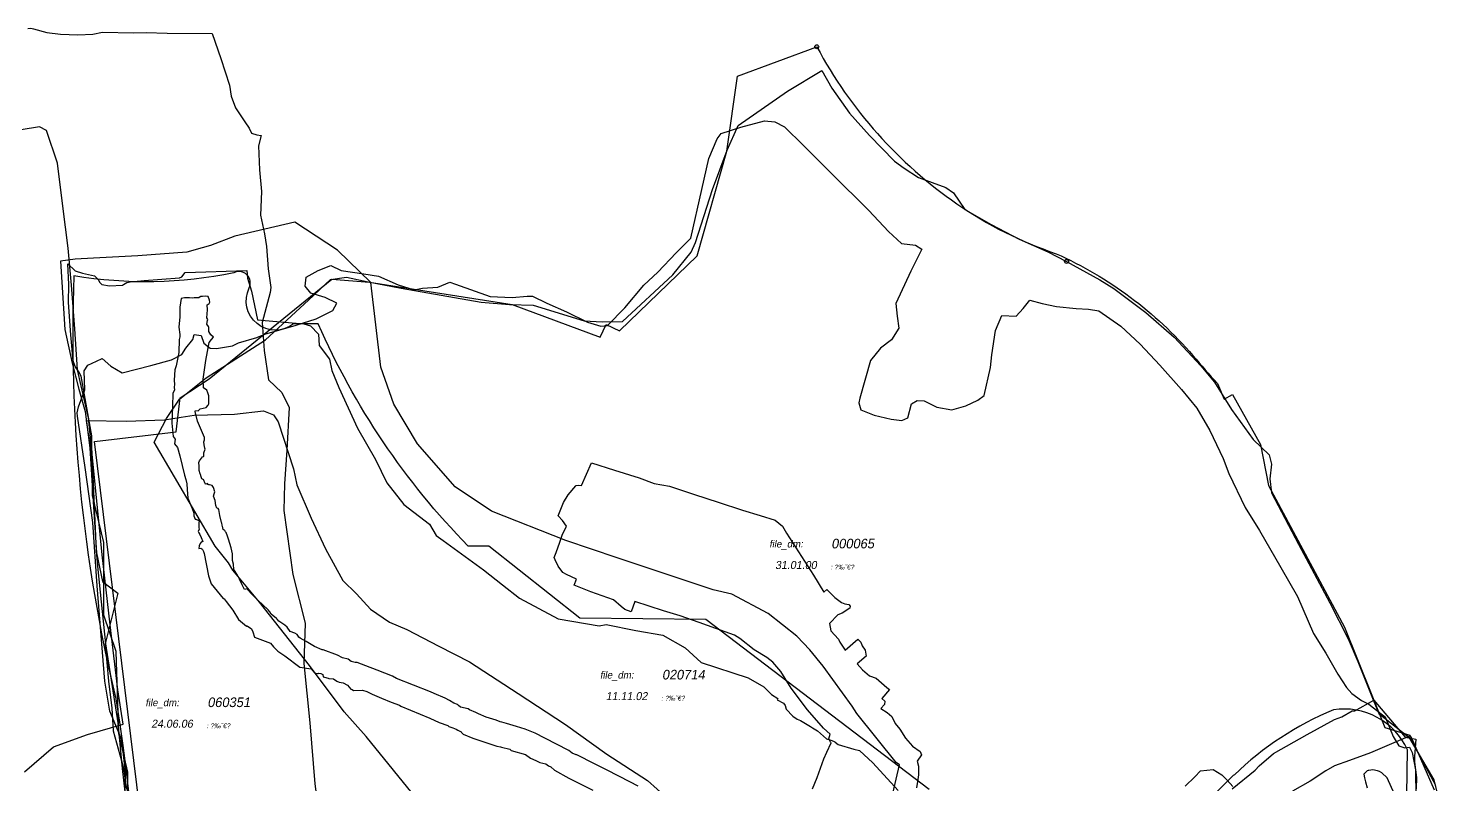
# Model space of a CAD drawing. Header units: metres. Extents: x 116000 to 284092, y 365136 to 804542.
# Drawn here: x 187407 to 189168, y 660817 to 661763 of the extents above; entities that cross this region are included whole.
import ezdxf
from ezdxf.enums import TextEntityAlignment as Align

# ---------------------------------------------------------------- set-up
doc = ezdxf.new("R2010")
doc.units = ezdxf.units.M
doc.header["$LTSCALE"] = 0.075
for name, color, linetype in [('000065', 21, 'Continuous'), ('000754', 21, 'Continuous'), ('020026', 246, 'Continuous'), ('020714', 246, 'Continuous'), ('030685', 7, 'Continuous'), ('060351', 6, 'Continuous'), ('070748', 46, 'Continuous'), ('080216', 30, 'Continuous'), ('080647', 140, 'Continuous'), ('10', 7, 'Continuous'), ('4', 7, 'Continuous'), ('7', 7, 'Continuous'), ('980393', 3, 'Continuous')]:
    doc.layers.add(name, color=color, linetype=linetype)
doc.styles.add('HEBTXT', font='HEBTXT.shx')

# ---------------------------------------------------------------- blocks, each defined once
blk = doc.blocks.new('DM_AREA')
at = {"layer": '10'}
blk.add_circle((2.91038304567337e-11, 0), 2.5, dxfattribs=at)
at = {"layer": '4', "style": 'HEBTXT', "oblique": 10}
blk.add_attdef('DATE', text='', height=10, dxfattribs=at).set_placement((9.886136548244394, 86.75039699487388), align=Align.RIGHT)
at = {"layer": '4', "style": 'HEBTXT', "oblique": 10, "flags": 8}
blk.add_attdef('DATAtxt', text='', height=5.999999999999999, dxfattribs=at).set_placement((41.77310954689165, 89.22611416049767), align=Align.MIDDLE)
at = {"layer": '7', "style": 'HEBTXT', "oblique": 10}
blk.add_attdef('FILE_DM', (28.05914105914417, 112.5566171252867), '', height=12, dxfattribs=at)
at = {"layer": '7', "style": 'HEBTXT', "oblique": 10, "flags": 8}
blk.add_attdef('file_txt', text='', height=8.999999999999998, dxfattribs=at).set_placement((-28.40857158391736, 117.1230168724433), align=Align.MIDDLE)

msp = doc.modelspace()

# ---------------------------------------------------------------- linework, layer by layer
at = {"layer": '000065', "color": 21, "linetype": 'Continuous', "flags": 128}
msp.add_lwpolyline([(187898.11615457, 660792.6351252667), (187829.583393297, 660877.1956195021), (187802.3172891117, 660907.805862254), (187758.9840842797, 660966.0426408049), (187696.2256473214, 661045.1849341366), (187662.854109257, 661085.0049509039), (187657.8097611454, 661094.3411145017), (187640.8749500137, 661115.2466292826), (187564.6682741058, 661245.1594421733), (187580.1088498511, 661275.0244573479), (187596.5808751734, 661299.1518824307), (187596.5808751734, 661299.1518824307), (187629.744805011, 661325.6653124443), (187703.8108943293, 661373.1685308223), (187757.5759693912, 661422.8812017015), (187785.2629178084, 661448.7984891597), (187805.2395689502, 661451.6003518924), (187832.2255577828, 661445.9966160306), (187873.4083145054, 661437.9323639161), (187973.6420241914, 661420.4206854489), (188008.6887814864, 661417.2685768789), (188038.3175543766, 661416.6118750311), (188102.1026564398, 661396.9987943163), (188124.883042658, 661395.9480983906), (188150.1167099756, 661396.2983234349), (188212.8503984774, 661454.787330139), (188235.9215532433, 661482.9371294135), (188241.273725341, 661494.9714616012), (188262.6823793111, 661561.1602834351), (188280.7459472331, 661610.6347613619), (188294.7953774766, 661641.3891716172), (188356.3452877589, 661684.1779036638), (188399.1626129095, 661710.2522918032), (188411.8740087338, 661688.189351192), (188433.9516799135, 661656.7663663485), (188458.7054543525, 661628.6862648416), (188490.149418098, 661596.5947054102), (188502.1917967127, 661587.9032461625), (188520.2515611515, 661576.3692220998), (188554.3512855446, 661564.0435191432), (188564.0249718382, 661557.0347869049), (188577.8099481306, 661536.2502659516), (188610.8136842042, 661517.518814173), (188646.1226064763, 661499.3927785787), (188681.9152079, 661483.200180266), (188705.1320481205, 661471.357839229), (188746.7288682045, 661448.3981948361), (188764.0415149501, 661437.3629610173), (188804.4291199447, 661407.6362601476), (188839.7380422168, 661376.7011596772), (188872.9473556982, 661340.7838436228), (188889.8762981068, 661320.482684589), (188911.4002268762, 661286.164050682), (188938.5474593029, 661248.56110701), (188958.3784938314, 661229.4683475767), (188961.2806031616, 661217.8676823012), (188959.3458693449, 661199.4999605491), (188961.2806031616, 661181.8572868742), (188994.9587949096, 661117.6625447859), (189034.4259053333, 661044.0418657967), (189057.1590491919, 660999.0892904534), (189069.2955511086, 660970.8820820092), (189088.4010669097, 660922.7876697837), (189095.6563230248, 660905.87003379), (189133.1418358996, 660876.1433433167), (189164.0975941765, 660822.9736361345), (189167.9670790201, 660807.5060858994)], dxfattribs=at)
at = {"layer": '000754', "color": 21, "linetype": 'Continuous', "flags": 128}
msp.add_lwpolyline([(187538.3834270506, 660720.3517148055), (187524.9321445242, 660837.1963445249), (187519.7585748163, 660894.0676224148), (187504.1702929201, 660992.9303685402), (187494.8578635886, 661085.9924585735), (187492.7884369912, 661108.7409697296), (187487.6148672832, 661221.4495047462), (187480.2405505498, 661272.3759399487), (187529.9194857033, 661271.3830221518), (187577.6112567646, 661273.3688538622), (187598.4764122292, 661276.3475994859), (187614.8704565225, 661278.8298862113), (187665.0461810918, 661280.3192629067), (187701.311802018, 661284.2909224438), (187713.7315374136, 661279.3263451097), (187719.6930104034, 661270.8865671367), (187739.0677911917, 661211.8081057922), (187743.0421065183, 661191.949800339), (187760.9265190591, 661150.2473577223), (187779.0654014929, 661111.7727328981), (187800.4273399445, 661072.0561181082), (187817.8149694983, 661055.6730171773), (187835.3184711524, 661036.3287395774), (187859.0356913359, 661020.1327922882), (187880.4104230343, 661010.9918289367), (187920.6503592871, 660990.1406095701), (187958.9031378766, 660970.2823002334), (188019.746636627, 660930.767798328), (188078.7059794224, 660891.9325555587), (188130.6372074569, 660854.7955674267), (188181.203171054, 660822.0435714086), (188205.5458460006, 660800.1994381286)], dxfattribs=at)
at = {"layer": '020026', "color": 246, "linetype": 'Continuous', "flags": 128}
msp.add_lwpolyline([(187526.6282562989, 660748.5876061462), (187528.7740371127, 660832.2201288858), (187524.4824754851, 660872.9641844544), (187509.45217095, 660908.8345359657), (187503.0148285086, 660946.3619545372), (187493.3588275417, 661065.3774764084), (187487.9943755072, 661144.7211602683), (187478.3383745403, 661213.3427234167), (187468.6823735734, 661277.6754398482), (187468.5056426466, 661281.9961847397), (187470.2825622379, 661289.3953385933), (187478.1765478666, 661310.519046468), (187477.3604194017, 661334.6612778128), (187477.3604194017, 661334.6612778128), (187481.8903348222, 661341.6009803924), (187492.7338137504, 661346.7837205478), (187499.8056533538, 661350.0818272069), (187510.649132282, 661340.1875072296), (187524.7927987934, 661332.1778207486), (187560.6234358564, 661341.1298278965), (187586.5535101701, 661348.1971937107), (187599.2828087608, 661354.7934070289), (187604.4688287017, 661362.8030935099), (187612.9550235304, 661373.6397263167), (187614.8408558881, 661379.7647871388), (187623.3270507168, 661378.822466472), (187626.6272509952, 661368.9281464947), (187634.6419940821, 661362.8030935099), (187642.656737169, 661362.3319331765), (187662.4578880583, 661365.6300398356), (187670.0011794034, 661369.3993068282), (187693.1025051805, 661375.9955201463), (187703.0030806251, 661380.2359396348), (187742.1339052713, 661391.543732775), (187767.1210634062, 661399.553419256), (187787.8651177791, 661409.9188995668), (187793.2036079757, 661419.0250916746), (187778.5884770273, 661426.0924574888), (187760.6731584957, 661431.7463579776), (187753.6013188924, 661440.2272047921), (187754.5442350713, 661451.5349979321), (187769.6308177615, 661460.0158369093), (187785.6603166306, 661466.1408977314), (187798.3896152213, 661460.0158369093), (187826.6769609393, 661455.7754174207), (187845.0637439079, 661452.9484710951), (187869.5794376056, 661442.111830451), (187889.8520402367, 661435.9867774661), (187900.2240674231, 661437.8714109624), (187919.0822894383, 661439.2848841252), (187934.392080458, 661445.3787913249), (187941.4639200613, 661443.0229974953), (187984.8378484695, 661427.4747848666), (188012.1822780086, 661426.0613117036), (188031.040512719, 661427.9459451999), (188037.6408878852, 661427.9459451999), (188055.5562064168, 661418.9939380521), (188080.0719001145, 661408.1573052453), (188106.4734261701, 661395.4360389423), (188122.9743767809, 661390.253298787), (188131.4605843049, 661391.1956116165), (188153.1475421614, 661413.3400454007), (188176.9367995139, 661441.7224297628), (188194.3806663036, 661457.7418027249), (188217.010540339, 661482.2420225014), (188235.3973106123, 661500.6171892933), (188249.0695253818, 661561.3965744824), (188258.139740958, 661600.2005235133), (188268.5117681444, 661624.7007432898), (188273.2263363435, 661631.2969487705), (188298.2134817831, 661639.306643089), (188327.4437436799, 661647.31632957), (188340.6445067077, 661645.9028485698), (188352.4309018148, 661639.777795585), (188376.4751437707, 661616.2198964753), (188411.3628646549, 661581.354196388), (188458.0369806463, 661535.180710998), (188482.5526870393, 661508.7958577252), (188498.8890687971, 661493.9493187245), (188516.3329355868, 661491.5935327322), (188524.3476786737, 661486.8819529103), (188510.6754639042, 661459.0836264746), (188491.8172291938, 661418.564033736), (188493.2315971144, 661403.01581327), (188495.588881214, 661387.9387609747), (188486.1597702064, 661373.3328611754), (188472.4875427416, 661362.9673808648), (188460.2296958927, 661347.4191682361), (188446.5574811231, 661300.3033621792), (188445.6861155156, 661294.4678928922), (188448.1053017773, 661285.7643231482), (188464.5557759737, 661278.9948721767), (188485.8446226935, 661274.1595556522), (188499.3920682979, 661272.2254290424), (188506.6496270829, 661275.6101466909), (188511.4879996062, 661293.0173018536), (188518.261728756, 661297.3690828069), (188526.9708018371, 661296.8855550732), (188542.9374337031, 661289.1490407967), (188561.8070941612, 661285.7643231482), (188579.2252530186, 661290.5996396727), (188594.224212919, 661297.852618378), (188601.9656013392, 661303.6549982073), (188610.190844785, 661338.4693006955), (188611.6423590811, 661354.4258569822), (188616.4807316044, 661384.8883706797), (188624.2221327198, 661403.7461090436), (188642.1241212124, 661402.7790457387), (188650.8331942934, 661412.449686625), (188659.058425044, 661423.0873908162), (188674.5412272749, 661418.7356020255), (188692.4432157674, 661414.8673488059), (188717.1189207144, 661412.449686625), (188732.6017229453, 661411.4826233202), (188745.4875669751, 661409.5812569977), (188773.0663005143, 661390.2399752252), (188797.2581758262, 661367.9975113753), (188821.9338807733, 661341.4032508974), (188849.0287846773, 661310.9407372001), (188867.8984451354, 661287.7312100453), (188884.3489193319, 661259.6863585288), (188900.7993935284, 661224.8720560407), (188908.0569523133, 661206.0143098392), (188928.4704471092, 661163.6441292235), (188946.3724229064, 661134.6322144022), (188973.1276266352, 661088.5264440558), (188993.9326437198, 661052.261550529), (189013.7699761436, 661005.8424805449), (189029.2527783744, 660981.1823545141), (189044.2517382749, 660955.0716296075), (189054.8961679824, 660938.1480100158), (189061.6698844369, 660930.8950313105), (189073.7658284405, 660922.191453729), (189083.0604203115, 660917.5159807598), (189098.5432225424, 660905.4276776925), (189103.3815950657, 660901.559424473), (189113.5421824428, 660876.8992984423), (189120.3159115926, 660865.2945309462), (189128.0573127081, 660862.8768687653), (189133.863357197, 660863.8439320702), (189137.2502154243, 660857.074488936), (189141.120915982, 660835.3155528199), (189141.6047583124, 660801.4683136367)], dxfattribs=at)
at = {"layer": '020714', "color": 246, "linetype": 'Continuous', "flags": 128}
msp.add_lwpolyline([(187588.5688174807, 660447.8300570468), (187490.0649891281, 661245.9622504048), (187592.3468961983, 661258.0200826025), (187597.0414100426, 661300.9067592655), (187633.2562000776, 661324.3604115308), (187786.8009234227, 661449.1709436371), (187833.890614254, 661445.2499591779), (188012.0584109362, 661417.3937964973), (188122.0989822991, 661376.5215866804), (188129.5886465673, 661392.6402077443), (188146.2963782732, 661384.5808927991), (188243.3960721416, 661478.2167810053), (188280.6683100131, 661609.1404790409), (188293.9371511201, 661703.1059963636), (188392.9862762268, 661739.8615185006, 0.1192218384140479), (188568.1345410369, 661543.4229456896, 0.06974808302493059), (188692.1804549876, 661481.0290306351, -0.1107887631766973), (188863.1826542631, 661353.4696503166, 0.004627470639512996), (188893.7821483538, 661318.4732769958), (188902.0744812468, 661299.1400990186), (188912.5780884213, 661304.9400532944), (188947.6705986177, 661242.4552243317), (188957.6313153984, 661191.0533833269), (189052.3908317013, 661013.8916660029), (189103.1100589616, 660888.2819476845), (189134.2470563041, 660878.5788033608), (189140.2979966003, 660864.1612609576), (189166.4785594306, 660816.3404393552)], format="xyb", dxfattribs=at)
at = {"layer": '030685', "color": 7, "flags": 128}
for points in [[(188533.2399124616, 660810.5960996856), (188254.2650313388, 661023.3052873397), (188096.7915099786, 661025.2509162845), (187983.1683322172, 661115.2933112471), (187957.0480602001, 661115.2933112471, -0.08999423224370129), (187769.8288477528, 661393.1149799009), (187739.0258369453, 661393.2041480639, -0.7964518130134103), (187683.4483527889, 661438.1240519224, 0.7171379324993807), (187664.1600235549, 661457.2289655271, -0.09447492255720988), (187464.4614505306, 661453.4211245324, 0.06894171886223388), (187516.7849742964, 660924.1093494893, -0.1179328361345477), (187450.5893507498, 659997.5220817815, 0.8806978263656094)], [(189126.8705458865, 660550.5637067852), (189131.2709799395, 660860.4729698568, 0.3345968384759084), (189038.6372779296, 660910.4061930532, 0.09522515226013992), (188914.8682602973, 660828.8889091526, -0.4065567604931078), (188914.1023550308, 660828.8889091526), (188742.0259857892, 660657.434390739, -0.087201078820533)]]:
    msp.add_lwpolyline(points, format="xyb", dxfattribs=at)
at = {"layer": '060351', "color": 6, "flags": 128}
for points in [[(187406.6546088159, 661762.7854631592), (187410.5355970299, 661763.1932063916), (187413.8791441495, 661762.1352906666), (187430.4703702032, 661757.7163331135), (187447.4589329226, 661755.6813456446), (187469.3375327337, 661754.9061431894), (187487.9576196387, 661755.6813456446), (187500.3281120094, 661757.9777074741), (187539.0445221288, 661757.241961143), (187554.7029158376, 661757.9124842162), (187581.1453676211, 661757.0167506178), (187637.1587405704, 661756.3603272688), (187648.0494856752, 661725.1046335349), (187658.8014731774, 661691.7074310654), (187660.9341777598, 661678.0453758425), (187666.3101657552, 661663.3319252951), (187678.230841295, 661645.8159090712), (187683.3730916829, 661638.1088662969), (187686.4117036033, 661631.803099943), (187692.8964746617, 661629.7466323753), (187698.623351096, 661628.6925480274), (187694.9958884702, 661615.9936060138), (187696.4000983718, 661586.1184338036), (187698.9550961889, 661558.8875342795), (187697.6775915247, 661529.1037311064), (187702.8259314076, 661505.7214722958), (187705.2510698821, 661489.8608933393), (187707.2247569165, 661462.0332359814), (187710.5317555553, 661438.9032255379), (187709.7295307896, 661432.4804642028), (187699.820955601, 661394.8101596346), (187702.3354795728, 661360.036273436), (187707.7754705772, 661323.1824757498), (187724.4818444904, 661307.392113035), (187733.5123237205, 661288.4436816279), (187730.3516571411, 661235.2076151869), (187727.8185653899, 661193.2001083625), (187726.6613886849, 661159.946977222), (187737.8524414334, 661079.7867588771), (187753.5729733153, 661018.8042320439), (187751.9257246495, 660968.413101047), (187759.3511212249, 660894.2201016482), (187765.4017884213, 660817.7976964617), (187773.0250302693, 660761.0715471567)], [(187402.6198752443, 660832.6841814951), (187438.9188019253, 660864.15298194), (187481.1938714359, 660879.359627622), (187526.080344293, 660892.5714094017), (187519.2094140727, 660935.4108384644), (187516.5096612488, 660960.3173243179), (187509.5373622341, 661016.6072870686), (187499.7892089759, 661104.374650005), (187494.6659753093, 661154.9825008876), (187482.7886629593, 661275.8715793733), (187468.9419227678, 661335.7176953846), (187465.512420528, 661387.117928951), (187461.2213295804, 661441.8385481082), (187457.1901069653, 661488.1130602002), (187450.4908797814, 661540.671210358), (187444.0377303535, 661594.1150247162), (187430.2002567848, 661635.1961340904), (187421.5637989567, 661639.7379139117), (187398.6089931538, 661635.8774004219)]]:
    msp.add_lwpolyline(points, dxfattribs=at)
at = {"layer": '070748', "color": 46, "elevation": 43.5, "flags": 128}
for points in [[(188387.550320611, 660811.7380755788), (188393.3600326502, 660825.8770134035), (188401.675812469, 660849.2521344534), (188405.5321214019, 660857.6172744837), (188410.7818747165, 660869.0931972064), (188409.9105160997, 660870.1221611187), (188408.1899615612, 660874.1365929011), (188409.8316842351, 660880.1073783836), (188401.3360779922, 660887.3442342408), (188381.1618536373, 660910.2637743062), (188360.8305266341, 660937.3537135227), (188348.1032483453, 660958.4109611334), (188337.8775491888, 660969.9755358287), (188330.318106405, 660975.8594724296), (188314.6883566903, 660985.324648208), (188296.8535590916, 660999.6586203722), (188290.2743246165, 661003.9940023469), (188266.5961501254, 661012.1507351128), (188245.8759940679, 661019.7660898156), (188222.1052412305, 661028.0359665398), (188201.3963067907, 661034.2581329548), (188165.5019986983, 661045.9686077608), (188160.9909083708, 661032.9349646996), (188153.0305732936, 661035.8230656573), (188148.2964533138, 661039.7157887993), (188138.8332630821, 661048.1562078776), (188110.3940367286, 661057.9650227429), (188089.8803584374, 661066.3926699266), (188092.581401825, 661073.6869241797), (188080.0426467139, 661079.850189623), (188075.6583606668, 661082.0030802386), (188069.6688222035, 661089.9916747718), (188065.9264126905, 661097.9015343328), (188064.8457709031, 661100.8078164578), (188067.0651263497, 661107.3017988362), (188071.8988381869, 661120.1874381806), (188074.681238303, 661129.0185269684), (188080.0384386073, 661140.1145985272), (188075.2061294723, 661147.4307903869), (188069.5686692652, 661153.0212739329), (188076.3139836827, 661169.8690554216), (188082.3405534846, 661179.3259670328), (188091.8660236947, 661190.4626081383), (188092.2660743668, 661191.1910568894), (188094.9932080156, 661191.6102755393), (188098.7690018413, 661191.0164575806), (188111.3209423531, 661219.4188967642), (188140.2056669305, 661210.0393678069), (188170.7573628217, 661200.5122859054), (188189.659055726, 661193.4857906612), (188208.8166015146, 661190.0327212), (188239.9981107009, 661179.927147613), (188269.7959944211, 661169.9797952585), (188300.0929595898, 661160.1666229233), (188322.2943691876, 661153.5216316765), (188340.8798930125, 661147.8162010813), (188350.0622622605, 661140.003558175), (188355.2654458614, 661131.3111571341), (188389.0124974012, 661078.6514346446), (188401.5877227698, 661057.681186173), (188405.5077143834, 661060.8009843201), (188415.5370352295, 661050.8420621319), (188423.6541924145, 661044.7597855245), (188428.0929033076, 661043.0249114982), (188433.0632383406, 661042.0879052252), (188434.5638491716, 661040.120432464), (188434.1884860585, 661037.4031743755), (188424.8105801215, 661031.4066948467), (188419.1834999109, 661029.439071828), (188408.7880737862, 661018.4184295747), (188410.4979677878, 661009.2820173829), (188420.2055087456, 660998.8374626939), (188421.698825525, 660994.9581124765), (188428.4194523835, 660985.1102306403), (188444.3995971119, 660998.9866684715), (188447.9046694099, 660994.9935732656), (188449.4930893995, 660990.6291915778), (188453.5965544629, 660985.0746195937), (188454.523179547, 660977.6684234431), (188443.3203580267, 660967.947359005), (188449.9955373334, 660960.2900824372), (188458.8715564173, 660953.0448121555), (188467.2832810677, 660950.010059799), (188480.6013775301, 660938.3885374807), (188483.8534023482, 660935.7507656523), (188474.4409899368, 660924.7368849902), (188477.8442260539, 660921.2047800417), (188477.4374424111, 660917.1407632576), (188473.0744774377, 660912.1057819874), (188480.7901812484, 660907.2069340853), (188486.719122976, 660901.9833795514), (188491.1196803688, 660893.3734699222), (188496.6783087114, 660886.349829572), (188503.8719267572, 660874.915978972), (188512.4783464752, 660864.9016117364), (188521.9945588507, 660858.1107203786), (188523.9499257401, 660854.2148418273), (188518.3730622687, 660846.1969470659), (188520.235289731, 660840.0079875763), (188520.1797427232, 660828.9947079446), (188519.0547755458, 660823.0542744932), (188517.6085895608, 660812.6182844864)], [(188853.2707412615, 660814.8885262725), (188865.5312002528, 660826.6627102927), (188872.569959974, 660834.251769919), (188888.5773171253, 660835.6082953571), (188899.0496113314, 660829.1104062817), (188905.8269073594, 660822.4024571084), (188912.8339660104, 660814.5756899896)]]:
    msp.add_lwpolyline(points, dxfattribs=at)
at = {"layer": '080216', "color": 30}
for points in [[(188169.61, 660815), (188159.41, 660820.19), (188131.09, 660834.81), (188115.2, 660842.88), (188093.19, 660854), (188092.2853236693, 660854.1602059485), (188087.1279726223, 660856.1362879425), (188082.88, 660859.44), (188053.09, 660874.81), (188041.1391196991, 660881.2410358036), (188028.450747964, 660886.0276154424), (188017.4857769278, 660889.4028645086), (188005.1978677618, 660893.1852550963), (187999.0745352229, 660894.8550024973), (187997.0895280215, 660895.2815739637), (187992.0746112623, 660897.3271524246), (187979.6995884146, 660901.3191859307), (187970.3079727972, 660905.5323711559), (187966.9578815497, 660907.1798443865), (187959.0512894743, 660910.2737669399), (187957.05024937, 660911.6802628089), (187947.5454834221, 660913.8316555697), (187945.0530124794, 660915.6469428987), (187943.8364209691, 660917.0705736673), (187939.1545987682, 660918.6268062557), (187933.9672801202, 660921.8889745773), (187928.4886710082, 660924.782194577), (187914.6519121465, 660930.7199133169), (187909.9484169808, 660932.7378193345), (187867.6059349146, 660949.7034011638), (187862.8094169117, 660952.3126542693), (187843.4277354842, 660960.0276038342), (187829.4562878741, 660965.5045868277), (187818.4576437417, 660969.4232148556), (187815.9926458273, 660969.6523596639), (187810.8373820759, 660970.9341532735), (187807.0457696277, 660973.7800358648), (187800.2162329883, 660975.5015668748), (187793.9554298524, 660978.860942477), (187775.879970008, 660985.4617494553), (187774.809412825, 660985.5208522684), (187765.2593263805, 660989.4686755752), (187754.8082555198, 660995.7776952384), (187747.1158839731, 661000.05576046), (187745.4051452311, 661001.4396751933), (187744.3126350802, 661003.2404224388), (187743.412668857, 661004.439990114), (187740.6670533227, 661006.2952404894), (187734.5937322408, 661008.5682610602), (187730.7812759279, 661013.9843809864), (187728.1503743777, 661016.1043553681), (187720.4642138081, 661021.3934444153), (187718.5096905771, 661023.8514331693), (187717.4982794965, 661024.7034753438), (187711.0087284, 661029.8893521015), (187709.3634267385, 661032.8790023759), (187707.1977484669, 661035.6800920134), (187694.3330766185, 661047.640542097), (187687.4392192745, 661054.3116968912), (187680.5593584474, 661061.6909894813), (187677.6004387581, 661061.1087506297), (187674.8769689211, 661066.9311727192), (187671.5641835369, 661073.8197141112), (187669.0000863549, 661079.0036147798), (187664.156531473, 661086.0714934601), (187664.0304428189, 661092.4168861144), (187662.4239670373, 661097.0355917007), (187662.5457829173, 661105.3444136226), (187660.9075976974, 661113.1099812876), (187657.4641963367, 661123.9114934328), (187656.563233739, 661127.4694396186), (187654.8487385921, 661132.0408197874), (187654.0406606483, 661133.1989567382), (187652.8560331246, 661134.6237122469), (187652.2759504059, 661134.9543666462), (187650.9245574188, 661136.1875638101), (187650.6974058393, 661137.4539444037), (187650.8870515534, 661137.8308090732), (187650.5659716721, 661138.2372863026), (187649.6237104401, 661141.3933621369), (187649.2388916787, 661143.8025745827), (187649.0013181669, 661144.6030106124), (187646.7536535425, 661153.3344422297), (187645.3870858438, 661160.8264150706), (187644.8146032083, 661162.3226383388), (187643.1838107966, 661162.6783727633), (187641.9497063673, 661165.8542958235), (187640.759882423, 661172.1600707674), (187638.9988740394, 661177.6281062019), (187639.7936754741, 661180.7141291947), (187640.4547045342, 661182.9200226873), (187639.0451072731, 661188.3445002238), (187637.2951935565, 661191.1783152414), (187637.0204523647, 661191.1363856983), (187633.8560104238, 661191.8314151163), (187632.8379774526, 661191.8707546394), (187632.3386919826, 661192.2665192591), (187631.4729552253, 661193.3844173744), (187631.3128880171, 661193.4729025234), (187629.4205254671, 661192.5338812484), (187628.7155831986, 661192.5233676865), (187628.0807544256, 661194.2049548356), (187627.0021135176, 661197.562905927), (187626.7803838157, 661198.2303228559), (187624.235846848, 661199.2989122699), (187623.4154233144, 661201.8909441418), (187622.5764032134, 661204.6992498625), (187622.2761671969, 661205.531689424), (187620.9975059157, 661209.5910898249), (187621.0358008807, 661215.2578948907), (187620.7500086588, 661219.826459612), (187621.2135119186, 661222.043897878), (187625.2881056488, 661226.9960517278), (187626.4382600675, 661227.4802583295), (187626.881581288, 661227.6156012536), (187626.9576293938, 661231.9237035104), (187628.3790813303, 661236.6558951314), (187628.1693699418, 661237.8701851506), (187627.2761965203, 661241.9211751817), (187626.9614512539, 661245.7637093868), (187627.8044750351, 661248.1359133275), (187627.8267589156, 661250.8991191289), (187619.0383826343, 661271.4184815289), (187615.7746014233, 661283.4488597492), (187616.4329031808, 661285.0464870894), (187619.8695990134, 661284.4844407997), (187622.0853105605, 661286.7407797243), (187629.5223265824, 661288.7686932908), (187632.3906489155, 661291.4940584233), (187633.1112531737, 661293.1268021154), (187633.2366727296, 661294.4618661972), (187633.1541918259, 661298.5577331178), (187632.8879998187, 661303.1558456485), (187631.8749959935, 661306.7754966582), (187630.4137327118, 661310.4761001759), (187626.4242126409, 661313.3850329624), (187625.7923257182, 661324.2369449745), (187629.4267000802, 661347.4233754778), (187633.5967603109, 661369.8623646344), (187636.5071303773, 661373.8548441994), (187639.0354198943, 661376.4386743419), (187635.5323196978, 661379.3613845949), (187633.0225831114, 661383.7608426062), (187632.8575340305, 661388.9223084272), (187632.7509583174, 661389.9473471377), (187630.3768668534, 661392.7305488515), (187631.3606921772, 661397.5871837299), (187631.8931198284, 661398.7345529132), (187630.369706775, 661400.8941569962), (187631.1849193424, 661410.812947223), (187630.9696769843, 661416.8555042092), (187633.4191983656, 661418.7166420833), (187634.2443237689, 661420.4115582416), (187634.06, 661422.69), (187632.09, 661427.44), (187628.7, 661427.77), (187624.9341344981, 661427.4165881728), (187622.95, 661427.62), (187620.9393561878, 661426.0857136878), (187620.6906589177, 661425.9986770314), (187620.4646491689, 661425.9327082675), (187614.6947495929, 661425.9749040069), (187612.3808333337, 661425.5469967617), (187608.6855601227, 661425.9804125953), (187602.69, 661425.94), (187598.38, 661424.94), (187596.69, 661413.94), (187596.69, 661407.94), (187596.69, 661401.94), (187595.7, 661389), (187596.7588076406, 661379.9363641965), (187596.591336715, 661376.9229552868), (187595.81, 661373.81), (187595.52, 661357.25), (187592.19, 661340.81), (187590.69, 661335.94), (187589.81, 661322.69), (187590.0842415644, 661317.4741847733), (187589.7939632544, 661314.1386760742), (187589.9841134376, 661310.4134196407), (187588.1598570153, 661306.7486186813), (187588.1599510556, 661306.7488076016), (187587.47, 661289.94), (187586.61, 661269.06), (187588.36, 661252.42), (187590.8053751449, 661248.8484037955), (187590.32, 661243.32), (187593.9359439874, 661238.378442964), (187596.6429478953, 661227.98358088), (187602.7727933361, 661203.9865459348), (187604.4997132819, 661198.620965411), (187605.4086220224, 661193.3132318953), (187605.9873515562, 661185.940470558), (187606.79, 661175.13), (187612.1672855396, 661162.4041616105), (187614.1562346023, 661156.627213554), (187614.4950354111, 661153.2494609443), (187615.9647454028, 661149.0520415618), (187615.986361631, 661148.9729165101), (187616.9068176599, 661149.098332153), (187619.6273394015, 661147.5572276927), (187620.7626831141, 661146.8508904026), (187620.7198322345, 661143.9827294786), (187620.6869066198, 661137.9030586941), (187620.7812584898, 661136.4889395618), (187619.7976485713, 661133.631950923), (187620.6843182477, 661131.7762965927), (187621.9726328439, 661129.8977187893), (187623.4467202294, 661126.104541355), (187625.5666540161, 661120.8621643544), (187624.5568558629, 661120.7245748235), (187624.1055084907, 661120.6175589404), (187623.6363375126, 661120.2430249909), (187622.3644000791, 661118.5224011161), (187620.9328209945, 661115.6853494606), (187620.5133736352, 661112.3654010351), (187623.1873189972, 661112.5051085408), (187624.1924100085, 661111.8517856363), (187625.2164612275, 661110.8735807191), (187626.3909431855, 661108.322180982), (187627.0932490615, 661105.7955399158), (187632.69, 661077.94), (187636.09, 661068.19), (187651.03, 661049.5), (187652.4104318792, 661049.0698469275), (187654.7356718989, 661045.9970498228), (187663.0795560378, 661035.2413402594), (187669.92, 661023.34), (187680.065214852, 661015.2210387045), (187680.8148412464, 661015.2847819699), (187686.5217110409, 661011.7427044517), (187687.9227772994, 661008.1731727235), (187690.27, 661001.11), (187710.1179513684, 660993.6701049885), (187713.8914363453, 660989.2536247915), (187719.2863281765, 660983.9587921356), (187727.9798706916, 660977.8629430936), (187746.69, 660963.94), (187760.9037877542, 660961.8321018121), (187764.9145080574, 660956.7700759646), (187768.9970909661, 660955.8215603486), (187769.885220696, 660955.9948998225), (187770.1015576115, 660956.0918960645), (187773.1536237758, 660955.7051173747), (187775.3536624238, 660954.5836555839), (187776.16, 660951.67), (187777.53, 660951.06), (187782.2941966429, 660950.1805403689), (187783.0442121325, 660949.5876872324), (187789.0722163543, 660949.2207629629), (187792.9997175639, 660946.2136828146), (187795.8902510495, 660944.8515842019), (187800.9365317887, 660944.2919240879), (187806.3926679272, 660941.1425055638), (187810.3645114408, 660936.3270064353), (187812.0589954593, 660935.6492030473), (187813.99, 660934.39), (187825.0432079752, 660934.8368660029), (187830.3549660821, 660933.1273386688), (187837.0738469644, 660929.7853917037), (187849.0594749254, 660924.8048303054), (187861.0965562964, 660919.7991704904), (187871.5040539842, 660916.2849295286), (187873.09, 660914.81), (187885.09, 660909.81), (187897.09, 660904.81), (187909.09, 660899.81), (187920.9690904454, 660894.6495827502), (187931.7740233646, 660890.5989380551), (187933.0724957719, 660889.5037601693), (187937.9461746202, 660887.9974646018), (187942.00985914, 660886.4000818746), (187944.1225586494, 660884.9611340166), (187948.3197973596, 660882.8223148427), (187948.906356513, 660882.0813293603), (187951.09, 660879.81), (187963.09, 660874.81), (187993.09, 660864.81), (187997.669472557, 660864.1163260349), (187998.7282477928, 660863.8013268664), (188009.4124048434, 660861.1256805215), (188011.085674084, 660859.6591489526), (188028.7099108032, 660854.4751739409), (188035.0813951517, 660849.740953471), (188041.8644912823, 660847.090005843), (188046.8828917161, 660844.4307821422), (188054.3771920019, 660842.8693287455), (188057.7645091118, 660840.278512744), (188060.58840914, 660838.9625788362), (188065.09, 660834.81), (188083.09, 660824.81), (188113.09, 660809.81)], [(189115.17, 660804.88), (189105.91, 660825.44), (189099.0366842636, 660831.501544819), (189096.4850823449, 660833.099798358), (189093.6732062965, 660834.2363849446), (189087.9784928385, 660835.1409667234), (189085.507168517, 660834.9602299898), (189083.1276552739, 660834.6343292948), (189082.2063661216, 660834.5391024719), (189080.9726547559, 660834.003855337), (189080.06, 660833.44), (189076.7915058205, 660829.7712364419), (189077.4682077795, 660825.4404067611), (189078.7899313506, 660820.4120008097), (189080.9545187012, 660812.6407710738)]]:
    msp.add_lwpolyline(points, dxfattribs=at)
at = {"layer": '080647', "elevation": 47.49, "flags": 128}
for points in [[(187530.0925150277, 660659.8323513964), (187531.8726482746, 660832.5819141432), (187520.4965318513, 660880.8794153281), (187517.1351005136, 660983.3308585715), (187501.9928581764, 661028.8084123443), (187501.7879488666, 661119.5395463463), (187487.824688596, 661178.4255761496), (187486.6498935673, 661253.0919924433), (187473.3430874501, 661327.8933148587), (187470.37, 661333.27), (187466.03, 661340.07), (187463.56, 661347.06), (187460.64, 661379.41), (187457.72, 661420.04), (187458.0514236237, 661442.4551240889), (187456.77, 661468.25), (187465.82, 661459.74), (187475.34, 661456.83), (187489.96, 661453.29), (187494.78, 661448.81), (187496.83, 661445.07), (187499.28, 661442.47), (187509.01, 661440.91), (187525.28, 661441.47), (187525.28, 661441.47), (187526.26, 661442.56), (187530.36, 661445.19), (187534.56, 661446.03), (187552.23, 661447.58), (187596.27, 661450.88), (187599.15, 661451.96), (187603.26, 661457.42), (187680.4528772065, 661459.9372779097)], [(187680.4528772065, 661459.9372779097), (187681.36, 661450.48), (187686.56, 661434.15), (187694.0298742373, 661398.2248962515), (187751.6043964303, 661393.2033219772), (187760.0902085005, 661390.7234224948), (187769.986144781, 661380.2285522015), (187770.8209393895, 661366.3180562097), (187783.82, 661349.16), (187786.735443817, 661335.0804629992), (187795.47, 661313.55), (187818.69, 661262.84), (187841.18, 661223.47), (187855.53, 661194.48), (187876.77, 661167.18), (187908.8, 661142.69), (187917.02, 661128.28), (187925.98, 661122.34), (187976.3468574648, 661085.5470538373), (187999.9033600847, 661066.6676704581), (188021.29, 661050.21), (188069.77, 661024.29), (188121.0867727005, 661015.5475121521), (188129.5, 661017.27), (188166.675053038, 661009.6416221589), (188200.6772609146, 661003.898113942), (188228.3130163316, 660987.8319034235), (188248.59, 660969.43), (188307.0884648562, 660950.4089975558), (188326.56, 660939.3), (188336.1785840851, 660929.6172947863), (188344.16, 660924.59), (188343.32, 660922.95), (188351.47, 660918.78), (188353.6218495441, 660915.7920782876), (188354.53, 660911.12), (188363.19, 660902.64), (188368.27, 660898.81), (188372.65, 660896.94), (188385, 660889.51), (188387.46, 660888.03), (188393.93, 660884.13), (188405.12, 660873.97), (188410.4987222642, 660872.4865102222), (188413.9605589603, 660871.186038746), (188415.4094689566, 660870.4191617505), (188415.8823529412, 660870), (188419.6280301716, 660866.8497153525), (188439.15, 660861.07), (188446.42, 660859.41), (188462.98, 660843.91), (188494.61, 660809.28)], [(188911.9463671788, 660811.4000983201), (188940.81, 660835.06), (188946.07, 660840.53), (188963.8465105427, 660855.6550654334), (189005.77, 660879.37), (189040.2, 660898.42), (189049.06, 660901.75), (189062.1, 660909.11), (189065.6757575758, 660908.9945454545), (189089.37, 660922.66), (189128.19, 660876.22), (189141.87, 660873.68), (189140.12, 660852.02), (189140.24, 660844.87), (189142.58, 660825.81), (189142.33, 660811.67)]]:
    msp.add_lwpolyline(points, dxfattribs=at)
at = {"layer": '980393', "color": 3, "flags": 128}
for points in [[(188487.89, 660805.75), (188496.44, 660841.63), (188492.13, 660844.5), (188442.88, 660906), (188437.2, 660915), (188401.0154182707, 660964.9610909919), (188384.4476545785, 660985.280649524), (188367.87990136, 661002.5899127799), (188332.3738757919, 661030.9547119127), (188286.6511535609, 661055.1446620477), (188263.48, 661060.63), (188203.48, 661080.63), (188143.48, 661100.63), (188079.1894367299, 661122.2495503658), (187986.4240975554, 661158.9575685634), (187940.9753064483, 661189.4438876971), (187893.6587583809, 661242.950484994), (187864.3046619489, 661292.6387838004), (187848.0488806069, 661339.0528258677), (187835.6635154139, 661445.0315791535), (187793.7935295989, 661485.6167818875), (187740.4897106198, 661520.4041583268), (187665.4292205728, 661503.0104701072), (187635.1034091467, 661491.2655299826), (187624.66, 661488.5), (187605.42, 661482.88), (187544.3652796905, 661478.3122745729), (187488.7611891924, 661475.2545020296), (187465.999046152, 661474.260514786), (187447.5209600758, 661471.6014528978), (187452.9071619601, 661386.1387508102), (187462.1005079158, 661343.8776717253), (187470.3745077548, 661311.7225099102), (187478.66, 661283.75), (187480.06, 661270.88), (187484.1104662962, 661237.9864311004), (187488.3351474271, 661170.4366527396), (187492.73, 661106.75), (187500.06, 661070.88), (187519.42, 661056.13), (187503.52, 660992.88), (187507.6630442246, 660946.2098941529), (187511.8877253555, 660912.435010206), (187513.2959558904, 660884.2892700946), (187525.9700202308, 660839.2560775429), (187530.1947013617, 660811.1103374315)], [(189164.9982941101, 660809.7865318104), (189136.41, 660875.88), (189134.67, 660877.88), (189084.9853316952, 660856.5160737142), (189059.0070902077, 660847.1701695202), (189040.1191967182, 660840.2839038527), (189029.1066083302, 660834.2310442494), (189009.47, 660821.13), (188987.58, 660808.63)]]:
    msp.add_lwpolyline(points, dxfattribs=at)

# ---------------------------------------------------------------- block references
at = {"layer": '000065', "color": 7}
ref = msp.add_blockref('DM_AREA', (188705.1320481205, 661471.357839229), dxfattribs=at)
ref.add_attrib('FILE_DM', '000065', (188411.0547043041, 661112.3644025527), dxfattribs={"layer": '7', "color": 21, "height": 12, "style": 'HEBTXT', "oblique": 10})
ref.add_attrib('DATE', '31.01.00', dxfattribs={"layer": '4', "color": 21, "height": 10, "style": 'HEBTXT', "oblique": 10}).set_placement((188392.8816997932, 661086.5581824223), align=Align.RIGHT)
ref.add_attrib('file_txt', 'file_dm:', dxfattribs={"layer": '7', "color": 21, "height": 8.999999999999998, "style": 'HEBTXT', "oblique": 10}).set_placement((188354.586991661, 661116.9308022999), align=Align.MIDDLE)
ref.add_attrib('DATAtxt', ': \x8a‰˜€\x9a', dxfattribs={"layer": '4', "color": 21, "height": 6, "style": 'HEBTXT', "oblique": 10}).set_placement((188424.7686727918, 661089.0338995879), align=Align.MIDDLE)
at = {"layer": '020714', "color": 7}
ref = msp.add_blockref('DM_AREA', (188392.9862762268, 661739.8615185006), dxfattribs=at)
ref.add_attrib('FILE_DM', '020714', (188199.4543530871, 660948.3951834112), dxfattribs={"layer": '7', "color": 246, "height": 12, "style": 'HEBTXT', "oblique": 10})
ref.add_attrib('DATE', '11.11.02', dxfattribs={"layer": '4', "color": 246, "height": 10, "style": 'HEBTXT', "oblique": 10}).set_placement((188181.2813485762, 660922.5889632808), align=Align.RIGHT)
ref.add_attrib('file_txt', 'file_dm:', dxfattribs={"layer": '7', "color": 246, "height": 8.999999999999998, "style": 'HEBTXT', "oblique": 10}).set_placement((188142.9866404441, 660952.9615831584), align=Align.MIDDLE)
ref.add_attrib('DATAtxt', ': \x8a‰˜€\x9a', dxfattribs={"layer": '4', "color": 246, "height": 6, "style": 'HEBTXT', "oblique": 10}).set_placement((188213.1683215749, 660925.0646804464), align=Align.MIDDLE)
at = {"layer": '060351', "color": 7}
ref = msp.add_blockref('DM_AREA', (187297.6479531036, 659925.5436494062), dxfattribs=at)
ref.add_attrib('FILE_DM', '060351', (187631.232605712, 660913.8406341384), dxfattribs={"layer": '7', "color": 6, "height": 12, "style": 'HEBTXT', "oblique": 10})
ref.add_attrib('DATE', '24.06.06', dxfattribs={"layer": '4', "color": 6, "height": 10, "style": 'HEBTXT', "oblique": 10}).set_placement((187613.0596012011, 660888.034414008), align=Align.RIGHT)
ref.add_attrib('file_txt', 'file_dm:', dxfattribs={"layer": '7', "color": 6, "height": 8.999999999999998, "style": 'HEBTXT', "oblique": 10}).set_placement((187574.764893069, 660918.4070338856), align=Align.MIDDLE)
ref.add_attrib('DATAtxt', ': \x8a‰˜€\x9a', dxfattribs={"layer": '4', "color": 6, "height": 6, "style": 'HEBTXT', "oblique": 10}).set_placement((187644.9465741998, 660890.5101311737), align=Align.MIDDLE)

doc.saveas('drawing.dxf')
